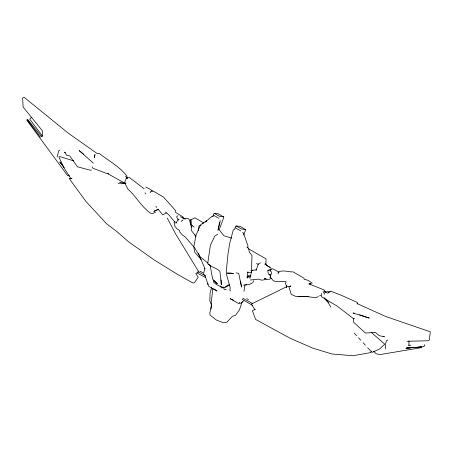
<?xml version="1.0" encoding="UTF-8"?>
<svg xmlns="http://www.w3.org/2000/svg" width="453" height="453" viewBox="0 0 453 453"><rect width="100%" height="100%" fill="white"/><g stroke="black" fill="none" stroke-linecap="round" stroke-linejoin="round"><path stroke-width="0.68" d="M385.599 348.799L385.69 343.414L386.596 340.701L387.728 340.107M212.989 289.376L213.006 288.414M271.002 269.229L271.024 268.142L264.682 264.082M265.809 264.45L266.047 258.884L248.742 248.895M270.435 274.637L270.362 277.202L273.199 280.605L274.875 281.347L286.03 281.636L285.469 283.821L286.992 286.602L290.815 286.347M42.214 136.438L42.423 130.792L23.12 107.05L22.65 98.001L24.06 97.259L68.579 133.403L97.072 153.454L99.167 153.391C108.55 160.781 119.598 166.528 126.891 176.07L126.942 177.457M183.052 218.391L183.108 216.993L175.628 212.463L175.651 210.685L163.448 197.01L152.502 190.69L150.271 191.862L150.232 192.882M270.566 271.143L270.617 269.75L272.638 268.686L279.048 272.202M408.844 345.82L409.025 340.882M278.114 273.952L278.216 272.253C282.666 269.365 288.221 272.242 293.125 271.879L304.071 278.199L304.037 279.235L308.012 280.299L312.321 283.204M210.996 309.042L211.341 304.252L209.864 301.12L210.011 293.776L211.596 287.236M243.946 291.421L244.926 284.994M247.287 278.068L247.91 272.049L247.468 272.151L251.398 272.683L252.004 255.628L249.326 252.089L248.623 248.278L246.885 247.061M324.507 294.325L324.659 292.831L326.998 291.602L329.965 291.896M198.391 230.611L198.963 225.877L201.047 225.215M241.432 302.219L241.07 305.265L239.365 310.005L235.334 315.52L232.632 316.12L226.93 322.145L223.544 322.813L216.353 320.005L210.079 315.112L209.852 312.813L211.483 305.747L211.143 303.346L212.865 288.612M286.347 287.61L286.851 285.458M247.672 247.933L248.006 246.041L243.476 233.069L242.61 232.497M286.347 287.746L286.698 285.803L286.358 287.655M219.546 222.366L218.029 230.26L220.232 221.019L219.926 220.396M253.216 281.885L253.51 280.594M224.037 287.695L223.759 288.872L225.107 289.694L226.285 289.388M57.129 156.981L58.748 150.736L59.87 150.141M204.915 268.425L203.527 273.754L205.13 275.985L208.737 286.33L217.044 291.092L214.524 289.122M249.801 278.465L251.772 271.024L253.04 270.345M256.013 270.577L258.335 263.969L260.384 262.865M243.686 234.931L245.662 229.716L240.118 226.341L235.758 225.985L234.399 229.614L233.329 229.739L229.756 243.221L228.063 253.403L226.687 267.196L226.358 273.788L230.226 287.904L229.83 290.18L230.656 291.013M212.746 216.562L213.975 213.454L214.518 213.459L218.233 213.793L223.878 217.083L219.19 229.813L224.031 235.837L231.783 238.136M269.982 277.74L270.798 275.701L268.94 274.694M243.374 300.73L242.904 301.862L241.862 302.57M202.621 223.805L203.68 222.327M242.383 301.5L241.358 303.114L240.118 303.187L239.241 302.695M41.58 136.63L28.194 120.017L27.146 119.66L26.863 120.266L67.565 175.566L69.598 175.928M127.044 178.601L127.593 177.451L125.192 176.71M175.957 223.425L177.944 219.671L179.026 219.082L178.403 220.158L176.846 217.429L176.823 216.336L177.961 215.73M371.568 351.035L370.701 352.576L352.972 355.741L332.202 354.02L312.938 348.227L289.892 338.142L255.617 319.427L252.412 310.718L255.311 309.331M247.746 277.123L248.986 275.424M31.189 117.531L29.785 119.167L42.322 135.951L41.28 136.489M223.346 286.992L222.332 288.051L220.985 287.315L220.645 285.951M181.143 221.33L183.193 219.835M217.729 234.19L214.773 236.143L210.419 245.215L207.859 262.44L207.927 264.008L210.792 266.205L210.158 265.628L212.65 279.133L217.355 283.855L213.476 280.209L213.482 281.981C216.426 285.118 220.537 286.885 224.716 287.678L229.394 285.062M127.593 177.451L126.647 178.001M124.683 182.882L124.224 183.148L120.532 182.57L118.154 183.527M229.575 284.41L225.883 286.466L225.101 286.347M192.321 225.792L191.296 226.347L191.251 230.384L196.041 236.449M265.345 278.272L264.359 278.799L265.503 278.737L266.347 279.563L269.28 279.32L271.387 278.244M266.132 278.793L264.178 279.841L261.296 280.158L258.918 279.105L250.328 280.011M108.862 173.595L108.324 173.884L106.523 173.38L92.939 168.284L92.208 166.868M155.436 210.537L153.878 211.358L158.471 209.354M155.951 210.266L157.508 209.45M155.872 211.919L152.763 213.561L150.736 213.278C141.478 207.038 136.234 196.489 127.927 189.082C126.319 185.809 123.301 182.304 126.138 178.748L128.193 177.661L129.484 177.604L144.196 188.816M290.866 285.792L288.929 286.811L291.245 294.405L296.12 296.551L304.331 296.324L298.216 296.46M318.385 296.5L316.086 297.712L305.752 296.449L308.051 296.551L306.641 296.556M319.529 295.9L320.679 295.294M328.793 292.513L327.627 293.125L330.815 291.217L341.426 295.339L357.292 302.423L357.44 304.02M166.257 212.989L162.723 214.852L158.046 209.031M246.811 277.723L248.051 277.077L250.826 276.772M253.068 282.525L249.371 284.478L243.499 285.118M286.704 286.692L251.336 304.059L254.92 309.682M91.523 169.892L90.515 170.305L77.418 166.766L69.813 155.928L66.789 155.294L64.49 152.095L65.555 152.729M239.779 302.961L238.471 303.499L230.175 298.674L233.737 300.316M354.512 318.306L353.493 318.714L353.397 322.077L365.429 333.046L375.486 332.406L379.167 335.645L384.495 336.851L383.431 336.256M269.376 269.994L268.493 270.26L267.768 271.704L268.776 274.099L269.722 274.643L271.205 274.337L271.574 273.289L271.279 271.868L270.441 270.605M269.965 270.124L270.634 269.92M267.502 270.481L269.88 269.824M230.577 273.335L233.482 273.408L227.14 273.142L231.489 273.131M245.639 284.909L246.596 284.756M419.603 347.241L423.714 346.602L424.806 345.582L424.574 344.648M250.894 270.441L256.33 269.795M247.055 276.228L250.951 275.832M71.699 178.25L69.162 178.482L86.098 201.664L106.608 223.771L116.755 231.494L128.493 241.738L154.258 259.994L176.88 274.003L193.097 283.119L194.739 282.247L198.216 277.264L195.804 273.51L198.765 271.823L175.741 234.156L167.287 218.148M405.809 348.238L416.126 347.338M417.502 347.219L420.939 346.919L421.845 347.587L379.857 354.603L376.216 353.77L373.742 351.369M309.099 283.935L311.183 283.788L309.218 283.453M411.239 347.774L406.415 348.074L420.939 346.919L420.531 346.777M412.621 347.689L416.064 347.474M420.203 347.219L421.579 347.134L419.546 347.23M408.849 345.192L410.214 345.112L410.588 345.718M407.36 347.813L416.165 347.394M213.216 216.268L212.1 216.302L205.107 222.038L206.749 220.736L200.605 224.745L195.985 235.22L193.844 246.63L200.073 256.743L207.814 263.08M406.981 341.268L427.96 340.786L429.24 340.112L430.35 331.828L385.713 316.5L356.958 303.499M298.227 296.483L308.051 296.551M354.099 313.051L352.989 313.04L369.252 318.074L359.455 314.71M223.572 216.789L219.716 216.415L214.518 213.459M245.384 229.467L241.449 229.008L236.353 226.019M119.773 183.086L125.979 183.776M71.999 178.675L70.832 178.527L63.862 167.644L58.947 157.049L59.779 156.568L73.811 160.889M308.929 283.923L323.838 289.812L325.209 292.134M236.149 272.842L238.703 273.374L241.545 287.1L240.52 281.115M324.359 291.438L326.341 292.479M145.696 187.01L150.673 189.462L152.378 191.613M256.404 263.584L258.261 264.326M180.351 216.749L185.124 218.799L186.206 218.233L188.312 218.601L189.541 220.039L191.353 227.225M176.387 222.542L174.937 221.794L174.048 222.44L174.937 225.345L174.581 226.019L177.548 229.365L178.391 229.433L179.547 230.707L179.739 231.942L182.655 235.311L185.051 236.783L193.748 246.789L194.767 252.281L201.194 259.705M182.548 217.763L185.209 219.15M199.903 271.16L202.989 272.785M197.112 273.051L205.77 277.604M269.914 267.191L266.726 265.481L265.764 263.521M242.7 298.182L252.825 303.674M107.842 173.72L125.521 183.635M197.899 271.579L205.651 275.945M235.401 227.859L240.736 230.922M203.81 222.955L194.858 217.785L190.747 219.954L190.9 224.575L194.139 227.14M246.84 298.669L248.601 299.688M242.185 299.359L252.836 305.537M213.618 215.266L218.935 218.357M208.431 264.031L212.587 266.998L217.683 269.376L219.96 271.5L221.336 284.665L221.155 279.903M353.77 318.872L336.97 306.002L321.466 296.76L321.454 293.272M83.918 154.479L79.196 150.606L93.369 163.148M165.577 212.095L168.98 214.982L174.784 221.998M324.133 290.922L326.041 292.598M371.149 332.242L384.739 344.178L379.727 348.895L372.049 352.434L367.638 347.655M324.886 298.997L328.108 302.411L330.792 307.077M354.252 333.153L356.573 335.673M358.436 337.689L360.764 340.209M363.091 342.728L365.367 345.192M324.127 297.661L328.867 302.83M194.83 234.813L195.73 235.871M144.994 192.78L145.866 193.867M155.889 206.347L156.761 207.434M64.083 167.412L59.785 161.942L63.981 167.417M27.146 119.66L40.442 137.293M204.999 268.805L198.374 253.431M323.097 291.415L323.499 293.108M207.842 283.414L207.887 284.586M190.821 219.784L190.9 224.575L190.821 219.784M94.654 155.77L94.309 157.74L95 154.547L94.654 155.77"/></g></svg>
